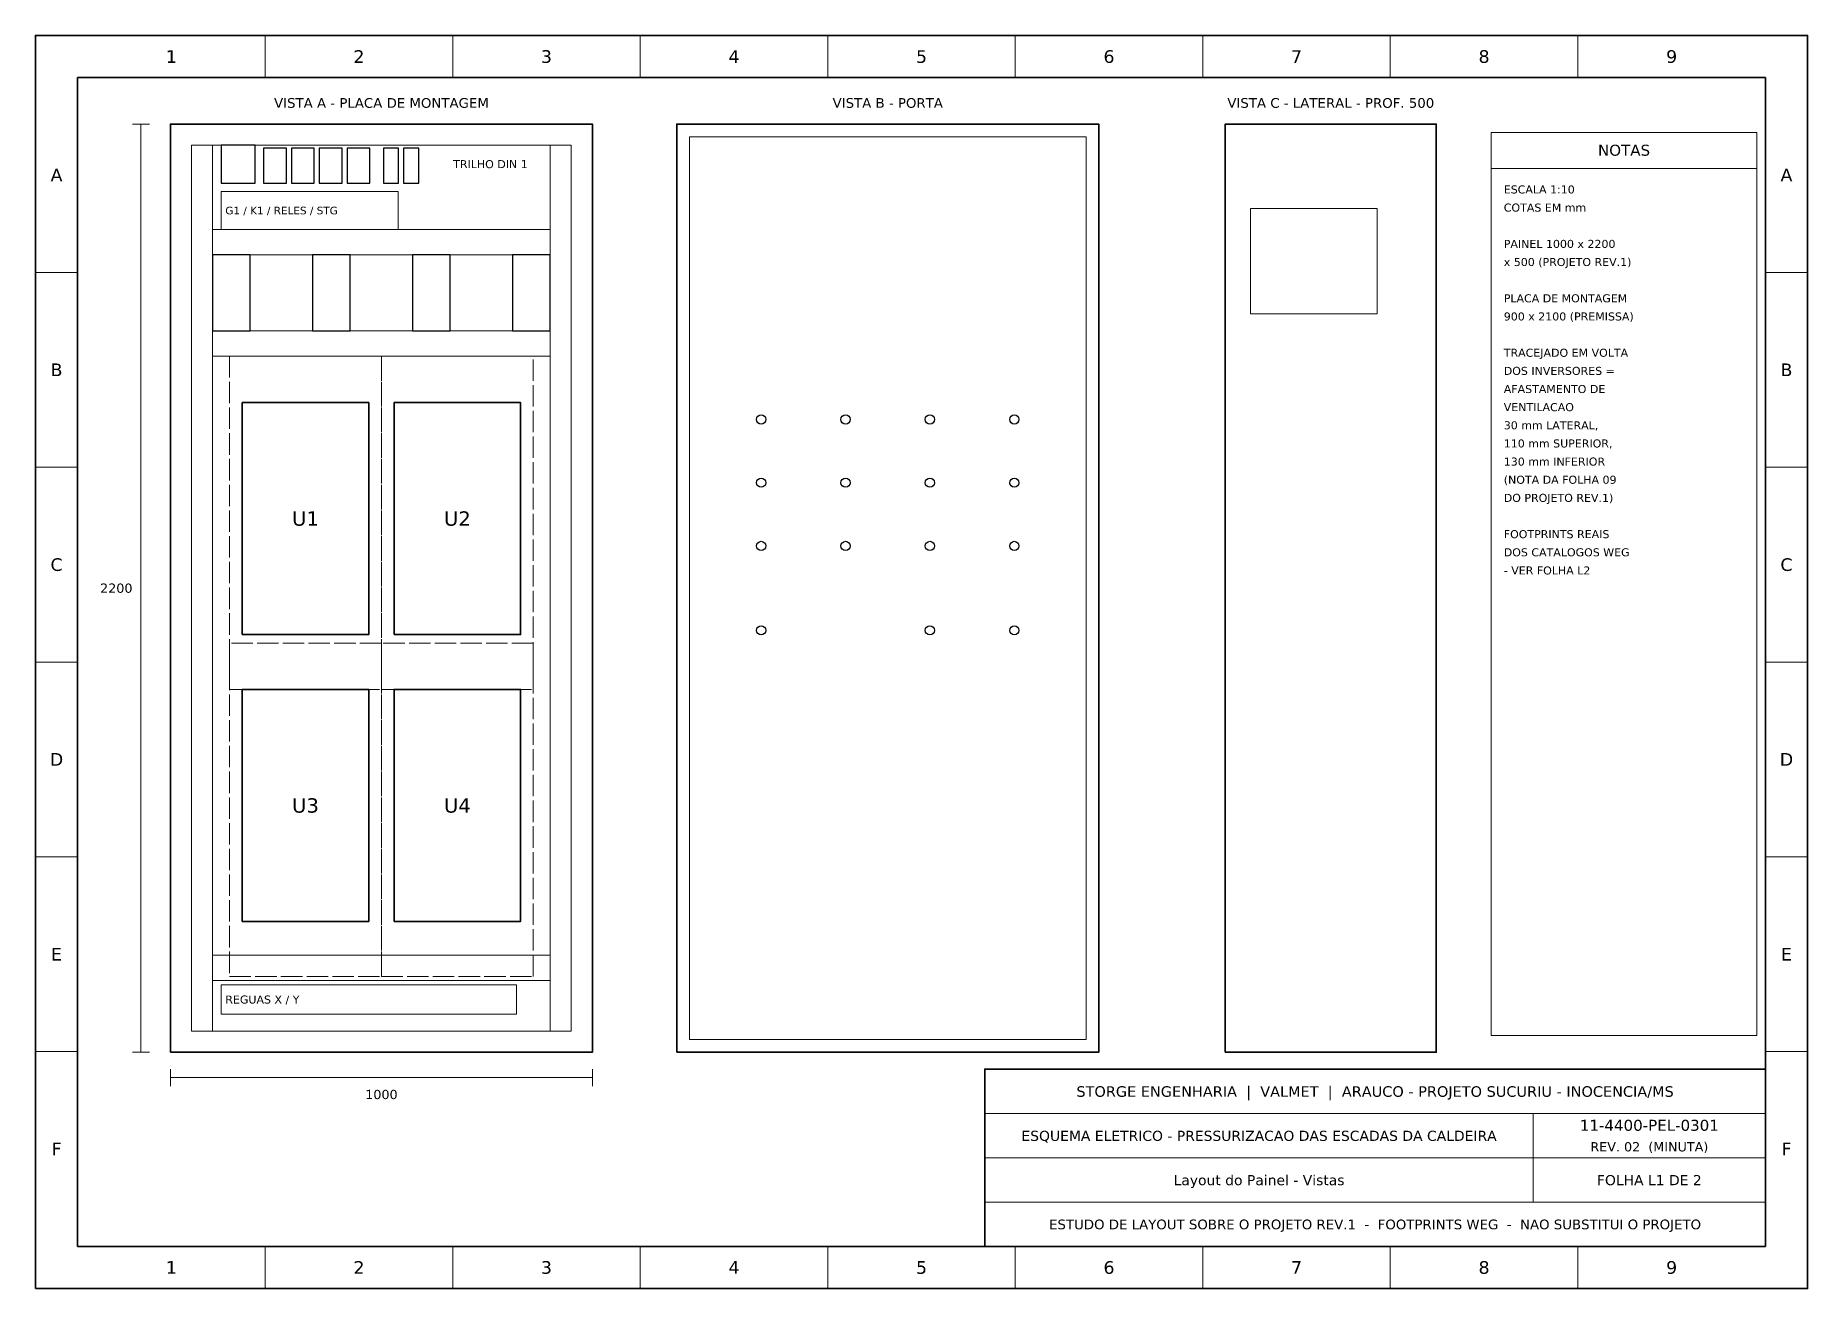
# Model space of a CAD drawing. Header units: millimetres. Extents: x 0 to 420, y 0 to 297.
import ezdxf
from ezdxf.enums import TextEntityAlignment as Align

# ---------------------------------------------------------------- set-up
doc = ezdxf.new("R2010")
doc.units = ezdxf.units.MM
doc.header["$LTSCALE"] = 4
doc.linetypes.add('DASHED', pattern=[1.524, 1.27, -0.254])
for name, color, linetype in [('CARIMBO', 7, 'Continuous'), ('COMP', 5, 'Continuous'), ('ESQUEMA', 7, 'Continuous'), ('FANTASMA', 8, 'Continuous'), ('MOLDURA', 8, 'Continuous'), ('NOTAS', 7, 'Continuous'), ('TAGS', 1, 'Continuous'), ('TEXTO', 7, 'Continuous')]:
    doc.layers.add(name, color=color, linetype=linetype)
doc.styles.add('TXT', font='DejaVuSans.ttf')

msp = doc.modelspace()

# ---------------------------------------------------------------- linework, layer by layer
at = {"layer": 'CARIMBO', "lineweight": 18}
for p, q in [((225, 41.5), (410, 41.5)), ((355, 20.5), (355, 41.5)), ((225, 31), (410, 31)), ((225, 20.5), (410, 20.5))]:
    msp.add_line(p, q, dxfattribs=at)
at = {"layer": 'CARIMBO', "lineweight": 35}
msp.add_lwpolyline([(225, 10), (410, 10), (410, 52), (225, 52)], close=True, dxfattribs=at)
at = {"layer": 'COMP', "lineweight": 18}
msp.add_lwpolyline([(37, 61), (127, 61), (127, 271), (37, 271)], close=True, dxfattribs=at)
at = {"layer": 'ESQUEMA', "lineweight": 13}
for p, q in [((23, 276), (27, 276)), ((25, 56), (25, 276)), ((23, 56), (27, 56)), ((32, 48), (32, 52)), ((132, 48), (132, 52)), ((32, 50), (132, 50))]:
    msp.add_line(p, q, dxfattribs=at)
at = {"layer": 'ESQUEMA', "lineweight": 35}
for points in [[(32, 56), (132, 56), (132, 276), (32, 276)], [(152, 56), (252, 56), (252, 276), (152, 276)], [(282, 56), (332, 56), (332, 276), (282, 276)]]:
    msp.add_lwpolyline(points, close=True, dxfattribs=at)
at = {"layer": 'ESQUEMA', "lineweight": 13}
for points in [[(155, 59), (249, 59), (249, 273), (155, 273)], [(288, 231), (318, 231), (318, 256), (288, 256)]]:
    msp.add_lwpolyline(points, close=True, dxfattribs=at)
at = {"layer": 'ESQUEMA', "lineweight": 25}
for points in [[(44, 262), (52.07, 262), (52.07, 271), (44, 271)], [(54.07, 262), (59.47, 262), (59.47, 270.3), (54.07, 270.3)], [(60.67, 262), (66.07, 262), (66.07, 270.3), (60.67, 270.3)], [(67.27, 262), (72.67, 262), (72.67, 270.3), (67.27, 270.3)], [(73.87, 262), (79.27, 262), (79.27, 270.3), (73.87, 270.3)], [(82.47, 262), (86.07, 262), (86.07, 270.3), (82.47, 270.3)], [(87.27, 262), (90.87, 262), (90.87, 270.3), (87.27, 270.3)], [(42, 227), (50.9, 227), (50.9, 245), (42, 245)], [(65.7, 227), (74.6, 227), (74.6, 245), (65.7, 245)], [(89.4, 227), (98.3, 227), (98.3, 245), (89.4, 245)], [(113.1, 227), (122, 227), (122, 245), (113.1, 245)]]:
    msp.add_lwpolyline(points, close=True, dxfattribs=at)
at = {"layer": 'ESQUEMA', "lineweight": 18}
for points in [[(44, 251), (86, 251), (86, 260), (44, 260)], [(44, 65), (114, 65), (114, 72), (44, 72)]]:
    msp.add_lwpolyline(points, close=True, dxfattribs=at)
at = {"layer": 'ESQUEMA', "lineweight": 30}
for points in [[(49, 155), (79, 155), (79, 210), (49, 210)], [(85, 155), (115, 155), (115, 210), (85, 210)], [(49, 87), (79, 87), (79, 142), (49, 142)], [(85, 87), (115, 87), (115, 142), (85, 142)]]:
    msp.add_lwpolyline(points, close=True, dxfattribs=at)
at = {"layer": 'ESQUEMA', "lineweight": 25}
for centre in [(172, 206), (192, 206), (212, 206), (232, 206), (172, 191), (192, 191), (212, 191), (232, 191), (172, 176), (192, 176), (212, 176), (232, 176), (172, 156), (212, 156), (232, 156)]:
    msp.add_circle(centre, 1.1, dxfattribs=at)
at = {"layer": 'FANTASMA', "lineweight": 13}
for points in [[(37, 61), (42, 61), (42, 271), (37, 271)], [(122, 61), (127, 61), (127, 271), (122, 271)], [(42, 245), (122, 245), (122, 251), (42, 251)], [(42, 221), (122, 221), (122, 227), (42, 227)], [(42, 73), (122, 73), (122, 79), (42, 79)]]:
    msp.add_lwpolyline(points, close=True, dxfattribs=at)
at = {"layer": 'FANTASMA', "linetype": 'DASHED', "lineweight": 13}
for points in [[(46, 142), (82, 142), (82, 221), (46, 221)], [(82, 142), (118, 142), (118, 221), (82, 221)], [(46, 74), (82, 74), (82, 153), (46, 153)], [(82, 74), (118, 74), (118, 153), (82, 153)]]:
    msp.add_lwpolyline(points, close=True, dxfattribs=at)
at = {"layer": 'MOLDURA', "lineweight": 18}
for p, q in [((54.44, 287), (54.44, 297)), ((98.89, 287), (98.89, 297)), ((143.33, 287), (143.33, 297)), ((187.78, 287), (187.78, 297)), ((232.22, 287), (232.22, 297)), ((276.67, 287), (276.67, 297)), ((321.11, 287), (321.11, 297)), ((365.56, 287), (365.56, 297)), ((345, 265.5), (408, 265.5)), ((0, 240.83), (10, 240.83)), ((410, 240.83), (420, 240.83)), ((0, 194.67), (10, 194.67)), ((410, 194.67), (420, 194.67)), ((0, 148.5), (10, 148.5)), ((410, 148.5), (420, 148.5)), ((0, 102.33), (10, 102.33)), ((410, 102.33), (420, 102.33)), ((0, 56.17), (10, 56.17)), ((410, 56.17), (420, 56.17)), ((54.44, 0), (54.44, 10)), ((98.89, 0), (98.89, 10)), ((143.33, 0), (143.33, 10)), ((187.78, 0), (187.78, 10)), ((232.22, 0), (232.22, 10)), ((276.67, 0), (276.67, 10)), ((321.11, 0), (321.11, 10)), ((365.56, 0), (365.56, 10))]:
    msp.add_line(p, q, dxfattribs=at)
at = {"layer": 'MOLDURA', "lineweight": 35}
for points in [[(0, 0), (420, 0), (420, 297), (0, 297)], [(10, 10), (410, 10), (410, 287), (10, 287)]]:
    msp.add_lwpolyline(points, close=True, dxfattribs=at)
at = {"layer": 'MOLDURA', "lineweight": 18}
msp.add_lwpolyline([(345, 60), (408, 60), (408, 274), (345, 274)], close=True, dxfattribs=at)

# ---------------------------------------------------------------- texts
at = {"layer": 'CARIMBO', "style": 'TXT'}
for s, height, p in [('STORGE ENGENHARIA  |  VALMET  |  ARAUCO - PROJETO SUCURIU - INOCENCIA/MS', 2.5, (317.5, 46.7)), ('11-4400-PEL-0301', 2.6, (382.5, 38.7)), ('ESQUEMA ELETRICO - PRESSURIZACAO DAS ESCADAS DA CALDEIRA', 2.4, (290, 36.2)), ('REV. 02  (MINUTA)', 2.2, (382.5, 33.6)), ('Layout do Painel - Vistas', 2.4, (290, 25.7)), ('FOLHA L1 DE 2', 2.4, (382.5, 25.7)), ('ESTUDO DE LAYOUT SOBRE O PROJETO REV.1  -  FOOTPRINTS WEG  -  NAO SUBSTITUI O PROJETO', 2.3, (317.5, 15.2))]:
    msp.add_text(s, height=height, dxfattribs=at).set_placement(p, align=Align.MIDDLE_CENTER)
at = {"layer": 'MOLDURA', "style": 'TXT'}
for s, p in [('1', (32.22, 292)), ('2', (76.67, 292)), ('3', (121.11, 292)), ('4', (165.56, 292)), ('5', (210, 292)), ('6', (254.44, 292)), ('7', (298.89, 292)), ('8', (343.33, 292)), ('9', (387.78, 292)), ('A', (5, 263.92)), ('A', (415, 263.92)), ('B', (5, 217.75)), ('B', (415, 217.75)), ('C', (5, 171.58)), ('C', (415, 171.58)), ('D', (5, 125.42)), ('D', (415, 125.42)), ('E', (5, 79.25)), ('E', (415, 79.25)), ('F', (5, 33.08)), ('F', (415, 33.08)), ('1', (32.22, 5)), ('2', (76.67, 5)), ('3', (121.11, 5)), ('4', (165.56, 5)), ('5', (210, 5)), ('6', (254.44, 5)), ('7', (298.89, 5)), ('8', (343.33, 5)), ('9', (387.78, 5))]:
    msp.add_text(s, height=3, dxfattribs=at).set_placement(p, align=Align.MIDDLE_CENTER)
at = {"layer": 'NOTAS', "style": 'TXT'}
for s, p in [('ESCALA 1:10', (348, 260.5)), ('COTAS EM mm', (348, 256.2)), ('PAINEL 1000 x 2200', (348, 247.6)), ('x 500 (PROJETO REV.1)', (348, 243.3)), ('PLACA DE MONTAGEM', (348, 234.7)), ('900 x 2100 (PREMISSA)', (348, 230.4)), ('TRACEJADO EM VOLTA', (348, 221.8)), ('DOS INVERSORES =', (348, 217.5)), ('AFASTAMENTO DE', (348, 213.2)), ('VENTILACAO', (348, 208.9)), ('30 mm LATERAL,', (348, 204.6)), ('110 mm SUPERIOR,', (348, 200.3)), ('130 mm INFERIOR', (348, 196)), ('(NOTA DA FOLHA 09', (348, 191.7)), ('DO PROJETO REV.1)', (348, 187.4)), ('FOOTPRINTS REAIS', (348, 178.8)), ('DOS CATALOGOS WEG', (348, 174.5)), ('- VER FOLHA L2', (348, 170.2))]:
    msp.add_text(s, height=1.9, dxfattribs=at).set_placement(p, align=Align.MIDDLE_LEFT)
at = {"layer": 'TAGS', "style": 'TXT'}
for s, p in [('U1', (64, 182.5)), ('U2', (100, 182.5)), ('U3', (64, 114.5)), ('U4', (100, 114.5))]:
    msp.add_text(s, height=3.4, dxfattribs=at).set_placement(p, align=Align.MIDDLE_CENTER)
at = {"layer": 'TEXTO', "style": 'TXT'}
for s, height, p in [('VISTA A - PLACA DE MONTAGEM', 2.3, (82, 281)), ('VISTA B - PORTA', 2.3, (202, 281)), ('VISTA C - LATERAL - PROF. 500', 2.3, (307, 281)), ('NOTAS', 2.6, (376.5, 269.8)), ('1000', 2.2, (82, 46))]:
    msp.add_text(s, height=height, dxfattribs=at).set_placement(p, align=Align.MIDDLE_CENTER)
for s, height, p in [('TRILHO DIN 1', 1.9, (99, 266.5)), ('G1 / K1 / RELES / STG', 1.8, (45, 255.5)), ('REGUAS X / Y', 1.9, (45, 68.5))]:
    msp.add_text(s, height=height, dxfattribs=at).set_placement(p, align=Align.MIDDLE_LEFT)
msp.add_text('2200', height=2.2, dxfattribs=at).set_placement((23, 166), align=Align.MIDDLE_RIGHT)

doc.saveas('drawing.dxf')
